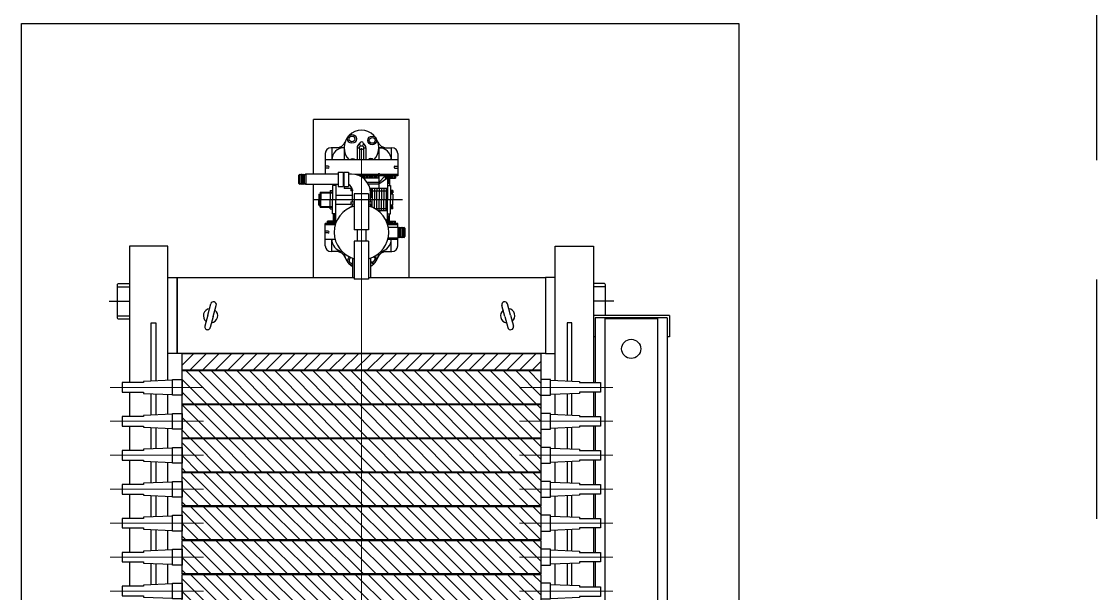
# Model space of a CAD drawing. Header units: millimetres. Extents: x 10462777 to 22643323, y 453826 to 1389191.
# Drawn here: x 11230684 to 11232931, y 624807 to 626003 of the extents above; entities that cross this region are included whole.
import ezdxf

# ---------------------------------------------------------------- set-up
doc = ezdxf.new("R2010")
doc.units = ezdxf.units.MM
doc.header["$LTSCALE"] = 200
doc.header["$MEASUREMENT"] = 0
doc.linetypes.add('CENTER', pattern=[2, 1.25, -0.25, 0.25, -0.25])
doc.linetypes.add('HIDDEN', pattern=[3.75, 2.5, -1.25])
doc.layers.get('0').update_dxf_attribs({"linetype": 'CONTINUOUS'})
for name, color, linetype in [('C', 1, 'CENTER'), ('CENTER', 1, 'CONTINUOUS'), ('DL', 2, 'CONTINUOUS'), ('frame', 7, 'CONTINUOUS'), ('NIPPLE', 3, 'CONTINUOUS'), ('PLATE 반장', 7, 'CONTINUOUS'), ('PLATE 전장', 6, 'CONTINUOUS'), ('SIDE BAR', 7, 'CONTINUOUS'), ('VOL', 7, 'CONTINUOUS'), ('물받이', 4, 'CONTINUOUS'), ('여판손잡이', 3, 'CONTINUOUS'), ('중판', 3, 'CONTINUOUS'), ('환봉', 2, 'CONTINUOUS')]:
    doc.layers.add(name, color=color, linetype=linetype)
doc.layers.add('중심선', color=1, linetype='CONTINUOUS', lineweight=9)
pattern_1 = [(315, (11231282.852, 703294.455), (13.258252, 13.258252), [])]

msp = doc.modelspace()

# ---------------------------------------------------------------- hatches: boundary and pattern name
at = {"layer": 'DL', "linetype": 'ByBlock', "lineweight": -2}
for points in [[(11231453.38641, 625663.27336), (11231453.38641, 625675.40936), (11231448.53201, 625675.40936), (11231448.53201, 625663.27336)], [(11231340.52161, 625597.95271), (11231335.66721, 625597.95271), (11231335.66721, 625585.81671), (11231340.52161, 625585.81671)], [(11231453.38641, 625597.95271), (11231453.38641, 625585.81671), (11231448.53201, 625585.81671), (11231448.53201, 625597.95271)]]:
    msp.add_hatch(color=2, dxfattribs=at).paths.add_polyline_path(points)
at = {"layer": 'PLATE 반장', "linetype": 'ByBlock', "ltscale": 5}
h = msp.add_hatch(dxfattribs=at)
h.set_pattern_fill('ANSI31', color=256, scale=150, angle=360, style=0)
h.set_pattern_definition([(45, (11231282.852, 703294.455), (-13.258252, 13.258252), [])])
h.paths.add_polyline_path([(11231394.42059, 625309.12618), (11231394.42059, 625274.12618), (11231769.42059, 625274.12618), (11231769.42059, 625309.12618)])
h.paths.add_polyline_path([(11231019.42059, 625309.12618), (11231019.42059, 625274.12618), (11231394.42059, 625274.12618), (11231394.42059, 625309.12618)])
at = {"layer": 'PLATE 전장', "linetype": 'ByBlock', "ltscale": 5}
h = msp.add_hatch(dxfattribs=at)
h.set_pattern_fill('ANSI31', scale=150, angle=270, style=0)
h.set_pattern_definition(pattern_1)
h.paths.add_polyline_path([(11231769.42059, 625203.12618), (11231769.42059, 625273.12618), (11231394.42059, 625273.12618), (11231394.42059, 625203.12618)])
h.paths.add_polyline_path([(11231394.42059, 625203.12618), (11231394.42059, 625273.12618), (11231019.42059, 625273.12618), (11231019.42059, 625203.12618)])
h = msp.add_hatch(dxfattribs=at)
h.set_pattern_fill('ANSI31', scale=150, angle=270, style=0)
h.set_pattern_definition(pattern_1)
h.paths.add_polyline_path([(11231769.42059, 625132.12618), (11231769.42059, 625202.12618), (11231394.42059, 625202.12618), (11231394.42059, 625132.12618)])
h.paths.add_polyline_path([(11231394.42059, 625132.12618), (11231394.42059, 625202.12618), (11231019.42059, 625202.12618), (11231019.42059, 625132.12618)])
h = msp.add_hatch(dxfattribs=at)
h.set_pattern_fill('ANSI31', scale=150, angle=270, style=0)
h.set_pattern_definition(pattern_1)
h.paths.add_polyline_path([(11231769.42059, 625061.12618), (11231769.42059, 625131.12618), (11231394.42059, 625131.12618), (11231394.42059, 625061.12618)])
h.paths.add_polyline_path([(11231394.42059, 625061.12618), (11231394.42059, 625131.12618), (11231019.42059, 625131.12618), (11231019.42059, 625061.12618)])
h = msp.add_hatch(dxfattribs=at)
h.set_pattern_fill('ANSI31', scale=150, angle=270, style=0)
h.set_pattern_definition([(315, (11231282.852, 703223.455), (13.258252, 13.258252), [])])
h.paths.add_polyline_path([(11231769.42059, 624990.12618), (11231769.42059, 625060.12618), (11231394.42059, 625060.12618), (11231394.42059, 624990.12618)])
h.paths.add_polyline_path([(11231394.42059, 624990.12618), (11231394.42059, 625060.12618), (11231019.42059, 625060.12618), (11231019.42059, 624990.12618)])
h = msp.add_hatch(dxfattribs=at)
h.set_pattern_fill('ANSI31', scale=150, angle=270, style=0)
h.set_pattern_definition([(315, (11231282.852, 703152.455), (13.258252, 13.258252), [])])
h.paths.add_polyline_path([(11231769.42059, 624919.12618), (11231769.42059, 624989.12618), (11231394.42059, 624989.12618), (11231394.42059, 624919.12618)])
h.paths.add_polyline_path([(11231394.42059, 624919.12618), (11231394.42059, 624989.12618), (11231019.42059, 624989.12618), (11231019.42059, 624919.12618)])
h = msp.add_hatch(dxfattribs=at)
h.set_pattern_fill('ANSI31', scale=150, angle=270, style=0)
h.set_pattern_definition([(315, (11231282.852, 703081.455), (13.258252, 13.258252), [])])
h.paths.add_polyline_path([(11231769.42059, 624848.12618), (11231769.42059, 624918.12618), (11231394.42059, 624918.12618), (11231394.42059, 624848.12618)])
h.paths.add_polyline_path([(11231394.42059, 624848.12618), (11231394.42059, 624918.12618), (11231019.42059, 624918.12618), (11231019.42059, 624848.12618)])
h = msp.add_hatch(dxfattribs=at)
h.set_pattern_fill('ANSI31', scale=150, angle=270, style=0)
h.set_pattern_definition([(315, (11231282.852, 703010.455), (13.258252, 13.258252), [])])
h.paths.add_polyline_path([(11231769.42059, 624777.12618), (11231769.42059, 624847.12618), (11231394.42059, 624847.12618), (11231394.42059, 624777.12618)])
h.paths.add_polyline_path([(11231394.42059, 624777.12618), (11231394.42059, 624847.12618), (11231019.42059, 624847.12618), (11231019.42059, 624777.12618)])

# ---------------------------------------------------------------- linework, layer by layer
at = {"color": 3, "linetype": 'HIDDEN'}
msp.add_line((11232931.32522, 626213.49936), (11232931.32522, 621248.70034), dxfattribs=at)
at = {"color": 7}
for p, q in [((11230683.60738, 625598.70034), (11230683.60738, 625998.70034)), ((11230683.60738, 625998.70034), (11232183.60738, 625998.70034)), ((11232183.60738, 625998.70034), (11232183.60738, 622498.70034)), ((11230683.60738, 622498.70034), (11230683.60738, 625598.70034))]:
    msp.add_line(p, q, dxfattribs=at)
for p, q in [((11231375.42059, 625508.38606), (11231375.42059, 625468.12618)), ((11231413.42059, 625508.38606), (11231413.42059, 625468.12618))]:
    msp.add_line(p, q)
at = {"layer": 'C', "color": 6, "linetype": 'ByBlock', "ltscale": 5}
for p, q in [((11231294.42059, 625684.12618), (11231294.42059, 625798.12618)), ((11231494.42059, 625798.12618), (11231294.42059, 625798.12618)), ((11231494.42059, 625468.12618), (11231494.42059, 625798.12618)), ((11231294.42059, 625468.12618), (11231294.42059, 625662.12618))]:
    msp.add_line(p, q, dxfattribs=at)
at = {"layer": 'CENTER', "ltscale": 5}
for p, q in [((11231293.57257, 625630.61303), (11231480.04424, 625630.61303)), ((11230867.02743, 625418.12618), (11230909.42059, 625418.12618)), ((11231921.81375, 625418.12618), (11231879.42059, 625418.12618))]:
    msp.add_line(p, q, dxfattribs=at)
at = {"layer": 'DL', "color": 2, "linetype": 'ByBlock', "lineweight": -2}
for p, q in [((11231318.67681, 625727.08218), (11231318.67681, 625684.12618)), ((11231358.01259, 625739.21818), (11231330.81281, 625739.21818)), ((11231332.63321, 625739.21818), (11231332.63321, 625713.63776)), ((11231358.01259, 625739.21818), (11231358.01259, 625713.63776)), ((11231385.42481, 625739.21818), (11231390.27921, 625739.21818)), ((11231385.42481, 625739.21818), (11231385.42481, 625713.63776)), ((11231390.27921, 625739.21818), (11231390.27921, 625713.63776)), ((11231398.77441, 625739.21818), (11231403.62881, 625739.21818)), ((11231398.77441, 625739.21818), (11231398.77441, 625713.63776)), ((11231403.62881, 625739.21818), (11231403.62881, 625713.63776)), ((11231430.82859, 625739.21818), (11231430.82859, 625713.63776)), ((11231431.04103, 625739.21818), (11231458.24081, 625739.21818)), ((11231456.42041, 625739.21818), (11231456.42041, 625713.63776)), ((11231470.37681, 625727.08218), (11231470.37681, 625680.26376)), ((11231470.37681, 625727.08218), (11231470.37681, 625680.26376)), ((11231470.37681, 625713.63776), (11231318.67681, 625713.63776)), ((11231324.74481, 625700.28816), (11231318.67681, 625700.28816)), ((11231464.30881, 625700.28816), (11231470.37681, 625700.28816)), ((11231324.74481, 625696.64736), (11231318.67681, 625696.64736)), ((11231429.52403, 625683.29776), (11231381.51918, 625683.29776)), ((11231470.37681, 625680.26376), (11231390.56921, 625680.26376)), ((11231393.31321, 625680.26376), (11231393.31321, 625678.82897)), ((11231395.74041, 625680.26376), (11231395.74041, 625677.31994)), ((11231430.82859, 625675.40936), (11231398.34773, 625675.40936)), ((11231398.77441, 625680.26376), (11231398.77441, 625675.40936)), ((11231401.80841, 625680.26376), (11231401.80841, 625675.40936)), ((11231404.84241, 625680.26376), (11231404.84241, 625675.40936)), ((11231407.87641, 625680.26376), (11231407.87641, 625675.40936)), ((11231410.91041, 625680.26376), (11231410.91041, 625675.40936)), ((11231413.94441, 625680.26376), (11231413.94441, 625675.40936)), ((11231416.97841, 625680.26376), (11231416.97841, 625675.40936)), ((11231420.01241, 625680.26376), (11231420.01241, 625675.40936)), ((11231423.04641, 625680.26376), (11231423.04641, 625675.40936)), ((11231426.08041, 625680.26376), (11231426.08041, 625675.40936)), ((11231429.11441, 625680.26376), (11231429.11441, 625675.40936)), ((11231429.52403, 625683.29776), (11231429.52403, 625680.26376)), ((11231430.82859, 625680.26376), (11231430.82859, 625654.17136)), ((11231444.28441, 625680.26376), (11231431.04103, 625666.30736)), ((11231448.53201, 625675.40936), (11231431.04103, 625663.27336)), ((11231432.55803, 625683.29776), (11231432.55803, 625680.26376)), ((11231470.37681, 625683.29776), (11231432.55803, 625683.29776)), ((11231444.28441, 625680.26376), (11231444.28441, 625675.40936)), ((11231444.28441, 625675.40936), (11231465.52241, 625675.40936)), ((11231445.80141, 625680.26376), (11231445.80141, 625675.40936)), ((11231447.31841, 625680.26376), (11231447.31841, 625675.40936)), ((11231448.53201, 625680.26376), (11231448.53201, 625630.61303)), ((11231450.35241, 625680.26376), (11231450.35241, 625675.40936)), ((11231453.38641, 625680.26376), (11231453.38641, 625675.40936)), ((11231453.38641, 625680.26376), (11231453.38641, 625660.23936)), ((11231454.90341, 625680.26376), (11231454.90341, 625675.40936)), ((11231456.42041, 625680.26376), (11231456.42041, 625675.40936)), ((11231459.45441, 625680.26376), (11231459.45441, 625675.40936)), ((11231462.48841, 625680.26376), (11231462.48841, 625675.40936)), ((11231464.00541, 625680.26376), (11231464.00541, 625675.40936)), ((11231464.30881, 625696.64736), (11231470.37681, 625696.64736)), ((11231465.52241, 625680.26376), (11231465.52241, 625675.40936)), ((11231340.52161, 625660.23936), (11231333.84681, 625660.23936)), ((11231333.84681, 625660.23936), (11231333.84681, 625630.61303)), ((11231335.66721, 625662.12618), (11231335.66721, 625660.23936)), ((11231340.52161, 625662.12618), (11231340.52161, 625630.61303)), ((11231358.01259, 625658.12618), (11231358.01259, 625654.17136)), ((11231374.67478, 625654.17136), (11231358.01259, 625654.17136)), ((11231372.34476, 625654.17136), (11231372.34476, 625649.31696)), ((11231373.86176, 625654.17136), (11231373.86176, 625649.31696)), ((11231430.82859, 625666.30736), (11231406.70715, 625666.30736)), ((11231430.82859, 625663.27336), (11231408.54018, 625663.27336)), ((11231448.53201, 625654.17136), (11231412.13873, 625654.17136)), ((11231413.67486, 625654.17136), (11231413.67486, 625649.31696)), ((11231415.19186, 625654.17136), (11231415.19186, 625649.31696)), ((11231415.49526, 625654.17136), (11231415.49526, 625634.89529)), ((11231416.70886, 625654.17136), (11231416.70886, 625630.61303)), ((11231421.56326, 625654.17136), (11231421.56326, 625630.61303)), ((11231426.41766, 625654.17136), (11231426.41766, 625649.31696)), ((11231431.27206, 625654.17136), (11231431.27206, 625630.61303)), ((11231436.12646, 625654.17136), (11231436.12646, 625630.61303)), ((11231440.98086, 625654.17136), (11231440.98086, 625630.61303)), ((11231445.83526, 625654.17136), (11231445.83526, 625630.61303)), ((11231448.53201, 625660.23936), (11231455.20681, 625660.23936)), ((11231455.20681, 625660.23936), (11231455.20681, 625630.61303)), ((11231305.32721, 625642.14223), (11231308.36121, 625642.14223)), ((11231305.32721, 625642.14223), (11231305.32721, 625630.61303)), ((11231305.32721, 625633.04023), (11231308.36121, 625633.04023)), ((11231305.32721, 625619.08383), (11231305.32721, 625630.61303)), ((11231308.36121, 625646.38983), (11231308.36121, 625630.61303)), ((11231308.36121, 625646.38983), (11231333.84681, 625646.38983)), ((11231308.36121, 625614.83623), (11231308.36121, 625630.61303)), ((11231308.96801, 625645.78303), (11231308.96801, 625630.61303)), ((11231308.96801, 625645.78303), (11231333.84681, 625645.78303)), ((11231308.96801, 625615.44303), (11231308.96801, 625630.61303)), ((11231309.57481, 625645.17623), (11231309.57481, 625630.61303)), ((11231309.57481, 625645.17623), (11231333.84681, 625645.17623)), ((11231309.57481, 625616.04983), (11231309.57481, 625630.61303)), ((11231328.99241, 625650.03063), (11231333.84681, 625650.03063)), ((11231328.99241, 625650.03063), (11231328.99241, 625630.61303)), ((11231328.99241, 625611.19543), (11231328.99241, 625630.61303)), ((11231333.84681, 625600.98671), (11231333.84681, 625630.61303)), ((11231340.52161, 625639.71503), (11231375.42059, 625639.71503)), ((11231340.52161, 625580.96231), (11231340.52161, 625630.61303)), ((11231375.42059, 625649.31696), (11231372.34476, 625649.31696)), ((11231375.37876, 625650.93288), (11231375.37876, 625649.31696)), ((11231413.08236, 625649.31696), (11231448.53201, 625649.31696)), ((11231416.70886, 625614.58791), (11231416.70886, 625630.61303)), ((11231421.56326, 625612.24878), (11231421.56326, 625630.61303)), ((11231426.41766, 625609.29807), (11231426.41766, 625649.31696)), ((11231431.27206, 625607.05471), (11231431.27206, 625630.61303)), ((11231436.12646, 625607.05471), (11231436.12646, 625630.61303)), ((11231440.98086, 625607.05471), (11231440.98086, 625630.61303)), ((11231445.83526, 625607.05471), (11231445.83526, 625630.61303)), ((11231448.53201, 625580.96231), (11231448.53201, 625630.61303)), ((11231460.06121, 625650.03063), (11231455.20681, 625650.03063)), ((11231460.06121, 625648.81703), (11231455.20681, 625648.81703)), ((11231460.06121, 625646.38983), (11231455.20681, 625646.38983)), ((11231460.06121, 625645.17623), (11231455.20681, 625645.17623)), ((11231460.06121, 625642.14223), (11231455.20681, 625642.14223)), ((11231455.20681, 625600.98671), (11231455.20681, 625630.61303)), ((11231460.06121, 625650.03063), (11231460.06121, 625645.17623)), ((11231460.06121, 625642.14223), (11231460.06121, 625630.61303)), ((11231460.06121, 625619.08383), (11231460.06121, 625630.61303)), ((11231305.32721, 625628.18583), (11231308.36121, 625628.18583)), ((11231305.32721, 625619.08383), (11231308.36121, 625619.08383)), ((11231308.36121, 625614.83623), (11231333.84681, 625614.83623)), ((11231308.96801, 625615.44303), (11231333.84681, 625615.44303)), ((11231309.57481, 625616.04983), (11231333.84681, 625616.04983)), ((11231328.99241, 625611.19543), (11231333.84681, 625611.19543)), ((11231340.52161, 625621.51103), (11231372.42059, 625621.51103)), ((11231415.49526, 625626.12618), (11231415.49526, 625626.33078)), ((11231415.49526, 625616.12618), (11231415.49526, 625621.12618)), ((11231422.18135, 625611.90911), (11231448.53201, 625611.90911)), ((11231460.06121, 625619.08383), (11231455.20681, 625619.08383)), ((11231460.06121, 625616.04983), (11231455.20681, 625616.04983)), ((11231460.06121, 625614.83623), (11231455.20681, 625614.83623)), ((11231460.06121, 625612.40903), (11231455.20681, 625612.40903)), ((11231460.06121, 625611.19543), (11231455.20681, 625611.19543)), ((11231460.06121, 625611.19543), (11231460.06121, 625616.04983)), ((11231323.53121, 625580.96231), (11231323.53121, 625585.81671)), ((11231342.57699, 625585.81671), (11231323.53121, 625585.81671)), ((11231325.04821, 625580.96231), (11231325.04821, 625585.81671)), ((11231326.56521, 625580.96231), (11231326.56521, 625585.81671)), ((11231329.59921, 625580.96231), (11231329.59921, 625585.81671)), ((11231332.63321, 625580.96231), (11231332.63321, 625585.81671)), ((11231340.52161, 625600.98671), (11231333.84681, 625600.98671)), ((11231334.15021, 625580.96231), (11231334.15021, 625585.81671)), ((11231335.66721, 625580.96231), (11231335.66721, 625600.98671)), ((11231340.52161, 625597.95271), (11231335.66721, 625597.95271)), ((11231338.70121, 625580.96231), (11231338.70121, 625585.81671)), ((11231340.52161, 625585.81671), (11231343.61122, 625587.96041)), ((11231341.73521, 625583.8805), (11231341.73521, 625585.81671)), ((11231358.01259, 625605.98342), (11231358.01259, 625607.05471)), ((11231359.34315, 625607.05471), (11231358.01259, 625607.05471)), ((11231448.53201, 625607.05471), (11231429.49803, 625607.05471)), ((11231430.82859, 625605.98342), (11231430.82859, 625607.05471)), ((11231448.53201, 625585.81671), (11231445.11316, 625588.18885)), ((11231446.26419, 625585.81671), (11231465.52241, 625585.81671)), ((11231447.31841, 625583.35871), (11231447.31841, 625585.81671)), ((11231448.53201, 625600.98671), (11231455.20681, 625600.98671)), ((11231450.35241, 625580.96231), (11231450.35241, 625585.81671)), ((11231453.38641, 625580.96231), (11231453.38641, 625600.98671)), ((11231453.38641, 625580.96231), (11231453.38641, 625585.81671)), ((11231454.90341, 625580.96231), (11231454.90341, 625585.81671)), ((11231456.42041, 625580.96231), (11231456.42041, 625585.81671)), ((11231459.45441, 625580.96231), (11231459.45441, 625585.81671)), ((11231462.48841, 625580.96231), (11231462.48841, 625585.81671)), ((11231464.00541, 625580.96231), (11231464.00541, 625585.81671)), ((11231465.52241, 625580.96231), (11231465.52241, 625585.81671)), ((11231318.67681, 625534.14389), (11231318.67681, 625580.96231)), ((11231340.62282, 625580.96231), (11231318.67681, 625580.96231)), ((11231339.65479, 625577.92831), (11231318.67681, 625577.92831)), ((11231324.74481, 625564.57871), (11231318.67681, 625564.57871)), ((11231470.37681, 625580.96231), (11231448.21836, 625580.96231)), ((11231470.37681, 625577.92831), (11231449.18639, 625577.92831)), ((11231470.37681, 625573.12618), (11231470.37681, 625580.96231)), ((11231470.37681, 625573.12618), (11231470.37681, 625580.96231)), ((11231324.74481, 625560.93791), (11231318.67681, 625560.93791)), ((11231339.30571, 625547.58831), (11231318.67681, 625547.58831)), ((11231332.63321, 625522.00789), (11231332.63321, 625547.58831)), ((11231470.37681, 625547.58831), (11231449.53547, 625547.58831)), ((11231456.42041, 625522.00789), (11231456.42041, 625547.58831)), ((11231470.37681, 625534.14389), (11231470.37681, 625551.12618)), ((11231470.37681, 625534.14389), (11231470.37681, 625551.12618)), ((11231353.92957, 625522.00789), (11231330.81281, 625522.00789)), ((11231434.91161, 625522.00789), (11231458.24081, 625522.00789))]:
    msp.add_line(p, q, dxfattribs=at)
at = {"layer": 'DL', "color": 0}
for p, q in [((11231346.04571, 625688.12618), (11231356.04571, 625688.12618)), ((11231346.04571, 625688.12618), (11231346.04571, 625658.12618)), ((11231346.04571, 625688.12618), (11231356.04571, 625688.12618)), ((11231346.04571, 625688.12618), (11231346.04571, 625658.12618)), ((11231356.04571, 625688.12618), (11231356.04571, 625658.12618)), ((11231356.04571, 625688.12618), (11231356.04571, 625658.12618)), ((11231357.5679, 625684.12618), (11231356.04571, 625684.12618)), ((11231357.5679, 625684.12618), (11231356.04571, 625684.12618)), ((11231357.5679, 625688.12618), (11231367.5679, 625688.12618)), ((11231357.5679, 625688.12618), (11231357.5679, 625658.12618)), ((11231357.5679, 625688.12618), (11231367.5679, 625688.12618)), ((11231357.5679, 625688.12618), (11231357.5679, 625658.12618)), ((11231367.5679, 625688.12618), (11231367.5679, 625658.12618)), ((11231367.5679, 625688.12618), (11231367.5679, 625658.12618)), ((11231373.42059, 625684.12618), (11231367.5679, 625684.12618)), ((11231373.42059, 625684.12618), (11231367.5679, 625684.12618)), ((11231346.04571, 625658.12618), (11231356.04571, 625658.12618)), ((11231346.04571, 625658.12618), (11231356.04571, 625658.12618)), ((11231357.5679, 625662.12618), (11231356.04571, 625662.12618)), ((11231357.5679, 625662.12618), (11231356.04571, 625662.12618)), ((11231357.5679, 625658.12618), (11231367.5679, 625658.12618)), ((11231357.5679, 625658.12618), (11231367.5679, 625658.12618)), ((11231375.42059, 625626.12618), (11231375.42059, 625650.36575)), ((11231375.42059, 625626.12618), (11231375.42059, 625650.36575)), ((11231379.42059, 625642.62618), (11231379.42059, 625567.62618)), ((11231409.42059, 625642.62618), (11231379.42059, 625642.62618)), ((11231379.42059, 625642.62618), (11231379.42059, 625567.62618)), ((11231409.42059, 625642.62618), (11231379.42059, 625642.62618)), ((11231409.42059, 625642.62618), (11231409.42059, 625567.62618)), ((11231409.42059, 625642.62618), (11231409.42059, 625567.62618)), ((11231413.42059, 625626.12618), (11231413.42059, 625644.12618)), ((11231413.42059, 625626.12618), (11231413.42059, 625644.12618)), ((11231372.42059, 625626.12618), (11231372.42059, 625621.12618)), ((11231372.42059, 625626.12618), (11231379.42059, 625626.12618)), ((11231372.42059, 625626.12618), (11231372.42059, 625621.12618)), ((11231372.42059, 625626.12618), (11231379.42059, 625626.12618)), ((11231379.42059, 625621.12618), (11231372.42059, 625621.12618)), ((11231379.42059, 625621.12618), (11231372.42059, 625621.12618)), ((11231372.42059, 625616.12618), (11231372.42059, 625614.70944)), ((11231376.1723, 625616.12618), (11231372.42059, 625616.12618)), ((11231375.42059, 625616.12618), (11231375.42059, 625621.12618)), ((11231375.42059, 625616.12618), (11231375.42059, 625621.12618)), ((11231409.42059, 625626.12618), (11231416.42059, 625626.12618)), ((11231409.42059, 625626.12618), (11231416.42059, 625626.12618)), ((11231416.42059, 625621.12618), (11231409.42059, 625621.12618)), ((11231416.42059, 625621.12618), (11231409.42059, 625621.12618)), ((11231416.42059, 625616.12618), (11231412.66888, 625616.12618)), ((11231416.42059, 625616.12618), (11231412.66888, 625616.12618)), ((11231413.42059, 625616.12618), (11231413.42059, 625621.12618)), ((11231413.42059, 625616.12618), (11231413.42059, 625621.12618)), ((11231416.42059, 625626.12618), (11231416.42059, 625621.12618)), ((11231416.42059, 625626.12618), (11231416.42059, 625621.12618)), ((11231416.42059, 625616.12618), (11231416.42059, 625614.70944)), ((11231416.42059, 625616.12618), (11231416.42059, 625614.70944)), ((11231409.42059, 625567.62618), (11231379.42059, 625567.62618)), ((11231409.42059, 625567.62618), (11231379.42059, 625567.62618)), ((11231385.42059, 625567.62618), (11231385.42059, 625544.12618)), ((11231385.42059, 625567.62618), (11231385.42059, 625544.12618)), ((11231403.42059, 625567.62618), (11231403.42059, 625544.12618)), ((11231403.42059, 625567.62618), (11231403.42059, 625544.12618)), ((11231379.42059, 625544.12618), (11231379.42059, 625464.12618)), ((11231409.42059, 625544.12618), (11231379.42059, 625544.12618)), ((11231379.42059, 625544.12618), (11231379.42059, 625464.12618)), ((11231409.42059, 625544.12618), (11231379.42059, 625544.12618)), ((11231409.42059, 625544.12618), (11231409.42059, 625464.12618)), ((11231409.42059, 625544.12618), (11231409.42059, 625464.12618)), ((11231409.42059, 625464.12618), (11231379.42059, 625464.12618)), ((11231409.42059, 625464.12618), (11231379.42059, 625464.12618))]:
    msp.add_line(p, q, dxfattribs=at)
at = {"layer": 'DL', "color": 2, "linetype": 'ByBlock', "lineweight": -2}
for centre, radius in [((11231374.62936, 625757.5687), 9.102), ((11231374.62936, 625757.5687), 6.068), ((11231394.52681, 625739.21818), 4.2476), ((11231416.93679, 625754.51681), 9.102), ((11231416.93679, 625754.51681), 6.068)]:
    msp.add_circle(centre, radius, dxfattribs=at)
for centre, radius, start, end in [((11231394.42059, 625739.21818), 36.408, 315.36367619, 224.63632381), ((11231342.9319, 625757.42218), 18.204, 270, 340.52877937), ((11231394.52681, 625739.21818), 9.102, 119.09456859, 180), ((11231394.34853, 625747.16366), 4.2476, 291.97206212, 250.59867639), ((11231394.52681, 625739.21818), 9.102, 0, 63.47616988), ((11231446.12172, 625757.42218), 18.204, 199.47122063, 270), ((11231330.81281, 625727.08218), 12.136, 90, 180), ((11231358.01259, 625713.49229), 25.72589, 90, 179.6760091), ((11231431.04103, 625713.49229), 25.72589, 0.3239909, 90), ((11231458.24081, 625727.08218), 12.136, 0, 90), ((11231324.74481, 625698.46776), 1.8204, 270, 90), ((11231376.15395, 625706.83105), 9.102, 48.40233324, 131.59766676), ((11231413.8876, 625707.21254), 9.102, 44.90333725, 135.09666275), ((11231464.30881, 625698.46776), 1.8204, 90, 270), ((11231358.01259, 625683.29776), 1.517, 107.04591641, 146.90084513), ((11231431.04103, 625683.29776), 1.517, 0, 180), ((11231415.29226, 625629.84242), 5.05694, 73.73210722, 111.72300509), ((11231415.29226, 625631.38364), 5.05694, 248.27699491, 286.26789278), ((11231324.74481, 625562.75831), 1.8204, 270, 90), ((11231358.01259, 625547.73378), 25.72589, 180.3239909, 260.00189942), ((11231431.04103, 625547.73378), 25.72589, 279.42220107, 359.6760091), ((11231330.81281, 625534.14389), 12.136, 180, 270), ((11231342.9319, 625503.80389), 18.204, 19.47122063, 90), ((11231394.42059, 625522.00789), 36.408, 186.17015353, 238.54267705), ((11231394.42059, 625522.00789), 36.408, 301.45732295, 353.82984647), ((11231446.12172, 625503.80389), 18.204, 90, 160.52877937), ((11231458.24081, 625534.14389), 12.136, 270, 0), ((11231374.62936, 625503.65736), 9.102, 126.32311136, 274.98697854), ((11231374.62936, 625503.65736), 6.068, 108.32017117, 277.49236101), ((11231416.93679, 625506.70925), 9.102, 247.27489731, 44.33662277), ((11231416.93679, 625506.70925), 6.068, 234.58705732, 52.37395107)]:
    msp.add_arc(centre, radius, start, end, dxfattribs=at)
at = {"layer": 'DL', "color": 0}
for centre, radius, start, end in [((11231373.42059, 625644.12618), 40, 0, 90), ((11231373.42059, 625644.12618), 40, 0, 90), ((11231361.58677, 625649.63053), 13.85334, 3.0422296, 64.42156789), ((11231361.58677, 625649.63053), 13.85334, 3.0422296, 64.42156789), ((11231394.42059, 625562.12618), 57, 105.2575233, 254.7424767), ((11231394.42059, 625562.12618), 57, 105.2575233, 254.7424767), ((11231394.42059, 625562.12618), 57, 285.2575233, 74.7424767), ((11231394.42059, 625562.12618), 57, 285.2575233, 74.7424767)]:
    msp.add_arc(centre, radius, start, end, dxfattribs=at)
at = {"layer": 'frame', "ltscale": 5}
for p, q in [((11230884.42059, 625448.62618), (11230909.42059, 625448.62618)), ((11231904.42059, 625448.62618), (11231879.42059, 625448.62618)), ((11230884.42059, 625387.62618), (11230909.42059, 625387.62618)), ((11231901.42059, 625388.62618), (11231879.42059, 625388.62618))]:
    msp.add_line(p, q, dxfattribs=at)
for points in [[(11230909.42059, 625380.62618), (11230887.42059, 625380.62618, -0.4142135624), (11230884.42059, 625383.62618), (11230884.42059, 625452.62618, -0.4142135624), (11230887.42059, 625455.62618), (11230909.42059, 625455.62618)], [(11231904.42059, 625388.62618), (11231904.42059, 625452.62618, 0.4142135624), (11231901.42059, 625455.62618), (11231879.42059, 625455.62618)]]:
    msp.add_lwpolyline(points, format="xyb", dxfattribs=at)
at = {"layer": 'NIPPLE', "ltscale": 5}
for p, q in [((11231265.92059, 625684.12618), (11231262.92059, 625681.12618)), ((11231265.92059, 625684.12618), (11231262.92059, 625681.12618)), ((11231262.92059, 625681.12618), (11231262.92059, 625665.12618)), ((11231262.92059, 625681.12618), (11231262.92059, 625665.12618)), ((11231265.92059, 625684.12618), (11231265.92059, 625662.12618)), ((11231268.92059, 625684.12618), (11231265.92059, 625681.12618)), ((11231265.92059, 625684.12618), (11231265.92059, 625662.12618)), ((11231268.92059, 625684.12618), (11231265.92059, 625681.12618)), ((11231268.92059, 625684.12618), (11231268.92059, 625662.12618)), ((11231271.92059, 625684.12618), (11231268.92059, 625681.12618)), ((11231268.92059, 625684.12618), (11231268.92059, 625662.12618)), ((11231271.92059, 625684.12618), (11231268.92059, 625681.12618)), ((11231271.92059, 625684.12618), (11231271.92059, 625662.12618)), ((11231274.92059, 625684.12618), (11231271.92059, 625681.12618)), ((11231271.92059, 625684.12618), (11231271.92059, 625662.12618)), ((11231274.92059, 625684.12618), (11231271.92059, 625681.12618)), ((11231274.92059, 625684.12618), (11231274.92059, 625662.12618)), ((11231277.92059, 625684.12618), (11231274.92059, 625681.12618)), ((11231274.92059, 625684.12618), (11231274.92059, 625662.12618)), ((11231277.92059, 625684.12618), (11231274.92059, 625681.12618)), ((11231346.04571, 625684.12618), (11231277.92059, 625684.12618)), ((11231277.92059, 625684.12618), (11231277.92059, 625662.12618)), ((11231346.04571, 625684.12618), (11231277.92059, 625684.12618)), ((11231277.92059, 625684.12618), (11231277.92059, 625662.12618)), ((11231277.92059, 625684.12618), (11231277.92059, 625662.12618)), ((11231265.92059, 625662.12618), (11231262.92059, 625665.12618)), ((11231265.92059, 625662.12618), (11231262.92059, 625665.12618)), ((11231268.92059, 625662.12618), (11231265.92059, 625665.12618)), ((11231268.92059, 625662.12618), (11231265.92059, 625665.12618)), ((11231271.92059, 625662.12618), (11231268.92059, 625665.12618)), ((11231271.92059, 625662.12618), (11231268.92059, 625665.12618)), ((11231274.92059, 625662.12618), (11231271.92059, 625665.12618)), ((11231274.92059, 625662.12618), (11231271.92059, 625665.12618)), ((11231277.92059, 625662.12618), (11231274.92059, 625665.12618)), ((11231277.92059, 625662.12618), (11231274.92059, 625665.12618)), ((11231346.04571, 625662.12618), (11231277.92059, 625662.12618)), ((11231346.04571, 625662.12618), (11231277.92059, 625662.12618)), ((11231450.34912, 625573.12618), (11231470.92059, 625573.12618)), ((11231450.34912, 625573.12618), (11231470.92059, 625573.12618)), ((11231470.92059, 625551.12618), (11231470.92059, 625573.12618)), ((11231470.92059, 625573.12618), (11231473.92059, 625570.12618)), ((11231470.92059, 625551.12618), (11231470.92059, 625573.12618)), ((11231470.92059, 625573.12618), (11231473.92059, 625570.12618)), ((11231473.92059, 625551.12618), (11231473.92059, 625573.12618)), ((11231473.92059, 625573.12618), (11231476.92059, 625570.12618)), ((11231473.92059, 625551.12618), (11231473.92059, 625573.12618)), ((11231473.92059, 625573.12618), (11231476.92059, 625570.12618)), ((11231476.92059, 625551.12618), (11231476.92059, 625573.12618)), ((11231476.92059, 625573.12618), (11231479.92059, 625570.12618)), ((11231476.92059, 625551.12618), (11231476.92059, 625573.12618)), ((11231476.92059, 625573.12618), (11231479.92059, 625570.12618)), ((11231479.92059, 625551.12618), (11231479.92059, 625573.12618)), ((11231479.92059, 625573.12618), (11231482.92059, 625570.12618)), ((11231479.92059, 625551.12618), (11231479.92059, 625573.12618)), ((11231479.92059, 625573.12618), (11231482.92059, 625570.12618)), ((11231482.92059, 625551.12618), (11231482.92059, 625573.12618)), ((11231482.92059, 625573.12618), (11231485.92059, 625570.12618)), ((11231482.92059, 625551.12618), (11231482.92059, 625573.12618)), ((11231482.92059, 625573.12618), (11231485.92059, 625570.12618)), ((11231485.92059, 625554.12618), (11231485.92059, 625570.12618)), ((11231485.92059, 625554.12618), (11231485.92059, 625570.12618)), ((11231450.34912, 625551.12618), (11231470.92059, 625551.12618)), ((11231450.34912, 625551.12618), (11231470.92059, 625551.12618)), ((11231470.92059, 625551.12618), (11231473.92059, 625554.12618)), ((11231470.92059, 625551.12618), (11231473.92059, 625554.12618)), ((11231473.92059, 625551.12618), (11231476.92059, 625554.12618)), ((11231473.92059, 625551.12618), (11231476.92059, 625554.12618)), ((11231476.92059, 625551.12618), (11231479.92059, 625554.12618)), ((11231476.92059, 625551.12618), (11231479.92059, 625554.12618)), ((11231479.92059, 625551.12618), (11231482.92059, 625554.12618)), ((11231479.92059, 625551.12618), (11231482.92059, 625554.12618)), ((11231482.92059, 625551.12618), (11231485.92059, 625554.12618)), ((11231482.92059, 625551.12618), (11231485.92059, 625554.12618))]:
    msp.add_line(p, q, dxfattribs=at)
at = {"layer": 'PLATE 반장', "linetype": 'ByBlock', "ltscale": 5}
msp.add_lwpolyline([(11231769.42059, 625309.12618), (11231769.42059, 625274.12618), (11231019.42059, 625274.12618), (11231019.42059, 625309.12618)], close=True, dxfattribs=at)
at = {"layer": 'PLATE 전장', "linetype": 'ByBlock', "ltscale": 5}
for points in [[(11231009.42059, 625468.12618), (11231009.42059, 625309.12618), (11230989.42059, 625309.12618), (11230989.42059, 625468.12618)], [(11231779.42059, 625468.12618), (11231779.42059, 625309.12618), (11231799.42059, 625309.12618), (11231799.42059, 625468.12618)], [(11231769.42059, 625273.12618), (11231769.42059, 625203.12618), (11231019.42059, 625203.12618), (11231019.42059, 625273.12618)], [(11231769.42059, 625202.12618), (11231769.42059, 625132.12618), (11231019.42059, 625132.12618), (11231019.42059, 625202.12618)], [(11231769.42059, 625060.12618), (11231769.42059, 624990.12618), (11231019.42059, 624990.12618), (11231019.42059, 625060.12618)], [(11231769.42059, 624989.12618), (11231769.42059, 624919.12618), (11231019.42059, 624919.12618), (11231019.42059, 624989.12618)], [(11231769.42059, 624918.12618), (11231769.42059, 624848.12618), (11231019.42059, 624848.12618), (11231019.42059, 624918.12618)], [(11231769.42059, 624847.12618), (11231769.42059, 624777.12618), (11231019.42059, 624777.12618), (11231019.42059, 624847.12618)]]:
    msp.add_lwpolyline(points, close=True, dxfattribs=at)
at = {"layer": 'PLATE 전장', "color": 7, "linetype": 'ByBlock', "ltscale": 5}
msp.add_lwpolyline([(11231769.42059, 625131.12618), (11231769.42059, 625061.12618), (11231019.42059, 625061.12618), (11231019.42059, 625131.12618)], close=True, dxfattribs=at)
at = {"layer": 'SIDE BAR', "linetype": 'ByBlock', "ltscale": 5}
for points in [[(11230989.42059, 625252.71634), (11230989.42059, 625533.12618), (11230909.42059, 625533.12618), (11230909.42059, 625248.12618)], [(11231799.42059, 625252.71634), (11231799.42059, 625533.12618), (11231879.42059, 625533.12618), (11231879.42059, 625248.12618)], [(11230909.42059, 625228.12618), (11230909.42059, 625177.12618)], [(11231879.42059, 625228.12618), (11231879.42059, 625177.12618)], [(11230989.42059, 625181.71634), (11230989.42059, 625223.53601)], [(11231799.42059, 625181.71634), (11231799.42059, 625223.53601)], [(11230909.42059, 625157.12618), (11230909.42059, 625106.12618)], [(11230989.42059, 625110.71634), (11230989.42059, 625152.53601)], [(11231799.42059, 625110.71634), (11231799.42059, 625152.53601)], [(11231879.42059, 625157.12618), (11231879.42059, 625106.12618)], [(11230909.42059, 625086.12618), (11230909.42059, 625035.12618)], [(11230989.42059, 625039.71634), (11230989.42059, 625081.53601)], [(11231799.42059, 625039.71634), (11231799.42059, 625081.53601)], [(11231879.42059, 625086.12618), (11231879.42059, 625035.12618)], [(11230909.42059, 625015.12618), (11230909.42059, 624964.12618)], [(11230989.42059, 624968.71634), (11230989.42059, 625010.53601)], [(11231799.42059, 624968.71634), (11231799.42059, 625010.53601)], [(11231879.42059, 625015.12618), (11231879.42059, 624964.12618)], [(11230909.42059, 624944.12618), (11230909.42059, 624893.12618)], [(11230989.42059, 624897.71634), (11230989.42059, 624939.53601)], [(11231799.42059, 624897.71634), (11231799.42059, 624939.53601)], [(11231879.42059, 624944.12618), (11231879.42059, 624893.12618)], [(11230909.42059, 624873.12618), (11230909.42059, 624822.12618)], [(11230989.42059, 624826.71634), (11230989.42059, 624868.53601)], [(11231799.42059, 624825.71634), (11231799.42059, 624868.53601)], [(11231879.42059, 624873.12618), (11231879.42059, 624821.12618)]]:
    msp.add_lwpolyline(points, dxfattribs=at)
at = {"layer": 'VOL', "color": 0}
for p, q in [((11231073.03862, 625389.37004), (11231079.25028, 625412.55226)), ((11231084.62973, 625386.26422), (11231090.84139, 625409.44644)), ((11231694.21145, 625386.26422), (11231687.99979, 625409.44644)), ((11231705.80256, 625389.37004), (11231699.5909, 625412.55226)), ((11231073.03862, 625389.37004), (11231066.82696, 625366.18782)), ((11231084.62973, 625386.26422), (11231078.41807, 625363.082)), ((11231694.21145, 625386.26422), (11231700.42311, 625363.082)), ((11231705.80256, 625389.37004), (11231712.01422, 625366.18782))]:
    msp.add_line(p, q, dxfattribs=at)
at = {"layer": 'VOL'}
msp.add_lwpolyline([(11231346.04571, 625665.87618), (11231345.99392, 625665.87618), (11231345.99392, 625663.79284), (11231346.04571, 625663.79284)], dxfattribs=at)
at = {"layer": 'VOL', "color": 0}
for centre, radius, start, end in [((11231085.04583, 625410.99935), 6, 344.99999996, 164.99999996), ((11231693.79535, 625410.99935), 6, 15.00000004, 195.00000004), ((11231078.83418, 625387.81713), 15, 98.57817846, 231.42182156), ((11231078.83418, 625387.81713), 15, 278.57817846, 51.42182156), ((11231700.007, 625387.81713), 15, 128.57817844, 261.42182154), ((11231700.007, 625387.81713), 15, 308.57817844, 81.42182154), ((11231072.62252, 625364.63491), 6, 164.99999996, 344.99999996), ((11231706.21866, 625364.63491), 6, 195.00000004, 15.00000004)]:
    msp.add_arc(centre, radius, start, end, dxfattribs=at)
at = {"layer": '물받이', "ltscale": 5}
for p, q in [((11232038.42059, 625388.62618), (11231879.42059, 625388.62618)), ((11231883.42059, 625383.62618), (11231883.42059, 625248.12618)), ((11232033.42059, 625383.62618), (11231883.42059, 625383.62618)), ((11231903.42059, 625383.62618), (11231903.42059, 623434.62618)), ((11232013.42059, 625383.62618), (11232013.42059, 623432.12618)), ((11232033.42059, 625383.62618), (11232033.42059, 623432.12618)), ((11232038.42059, 625388.62618), (11232038.42059, 625343.62618)), ((11232013.42059, 625381.12618), (11231903.42059, 625381.12618)), ((11231883.42059, 625343.62618), (11231879.42059, 625343.62618)), ((11232038.42059, 625343.62618), (11232033.42059, 625343.62618)), ((11231883.42059, 625228.12618), (11231883.42059, 625177.12618)), ((11231883.42059, 625157.12618), (11231883.42059, 625106.12618)), ((11231883.42059, 625086.12618), (11231883.42059, 625035.12618)), ((11231883.42059, 625015.12618), (11231883.42059, 624964.12618)), ((11231883.42059, 624944.12618), (11231883.42059, 624893.12618)), ((11231883.42059, 624873.12618), (11231883.42059, 624821.12618))]:
    msp.add_line(p, q, dxfattribs=at)
msp.add_circle((11231958.42059, 625318.62618), 20, dxfattribs=at)
at = {"layer": '여판손잡이', "ltscale": 5}
for points in [[(11230999.42059, 625253.12618), (11230938.42059, 625250.62618), (11230938.42059, 625248.12618), (11230894.42059, 625248.12618), (11230894.42059, 625228.12618), (11230938.42059, 625228.12618), (11230938.42059, 625225.62618), (11230999.42059, 625223.12618)], [(11231789.42059, 625253.12618), (11231850.42059, 625250.62618), (11231850.42059, 625248.12618), (11231894.42059, 625248.12618), (11231894.42059, 625228.12618), (11231850.42059, 625228.12618), (11231850.42059, 625225.62618), (11231789.42059, 625223.12618)], [(11230999.42059, 625182.12618), (11230938.42059, 625179.62618), (11230938.42059, 625177.12618), (11230894.42059, 625177.12618), (11230894.42059, 625157.12618), (11230938.42059, 625157.12618), (11230938.42059, 625154.62618), (11230999.42059, 625152.12618)], [(11231789.42059, 625182.12618), (11231850.42059, 625179.62618), (11231850.42059, 625177.12618), (11231894.42059, 625177.12618), (11231894.42059, 625157.12618), (11231850.42059, 625157.12618), (11231850.42059, 625154.62618), (11231789.42059, 625152.12618)], [(11230999.42059, 625111.12618), (11230938.42059, 625108.62618), (11230938.42059, 625106.12618), (11230894.42059, 625106.12618), (11230894.42059, 625086.12618), (11230938.42059, 625086.12618), (11230938.42059, 625083.62618), (11230999.42059, 625081.12618)], [(11231789.42059, 625111.12618), (11231850.42059, 625108.62618), (11231850.42059, 625106.12618), (11231894.42059, 625106.12618), (11231894.42059, 625086.12618), (11231850.42059, 625086.12618), (11231850.42059, 625083.62618), (11231789.42059, 625081.12618)], [(11230999.42059, 625040.12618), (11230938.42059, 625037.62618), (11230938.42059, 625035.12618), (11230894.42059, 625035.12618), (11230894.42059, 625015.12618), (11230938.42059, 625015.12618), (11230938.42059, 625012.62618), (11230999.42059, 625010.12618)], [(11231789.42059, 625040.12618), (11231850.42059, 625037.62618), (11231850.42059, 625035.12618), (11231894.42059, 625035.12618), (11231894.42059, 625015.12618), (11231850.42059, 625015.12618), (11231850.42059, 625012.62618), (11231789.42059, 625010.12618)], [(11230999.42059, 624969.12618), (11230938.42059, 624966.62618), (11230938.42059, 624964.12618), (11230894.42059, 624964.12618), (11230894.42059, 624944.12618), (11230938.42059, 624944.12618), (11230938.42059, 624941.62618), (11230999.42059, 624939.12618)], [(11231789.42059, 624969.12618), (11231850.42059, 624966.62618), (11231850.42059, 624964.12618), (11231894.42059, 624964.12618), (11231894.42059, 624944.12618), (11231850.42059, 624944.12618), (11231850.42059, 624941.62618), (11231789.42059, 624939.12618)], [(11230999.42059, 624898.12618), (11230938.42059, 624895.62618), (11230938.42059, 624893.12618), (11230894.42059, 624893.12618), (11230894.42059, 624873.12618), (11230938.42059, 624873.12618), (11230938.42059, 624870.62618), (11230999.42059, 624868.12618)], [(11231789.42059, 624898.12618), (11231850.42059, 624895.62618), (11231850.42059, 624893.12618), (11231894.42059, 624893.12618), (11231894.42059, 624873.12618), (11231850.42059, 624873.12618), (11231850.42059, 624870.62618), (11231789.42059, 624868.12618)], [(11230999.42059, 624827.12618), (11230938.42059, 624824.62618), (11230938.42059, 624822.12618), (11230894.42059, 624822.12618), (11230894.42059, 624802.12618), (11230938.42059, 624802.12618), (11230938.42059, 624799.62618), (11230999.42059, 624797.12618)], [(11231789.42059, 624826.12618), (11231850.42059, 624823.62618), (11231850.42059, 624821.12618), (11231894.42059, 624821.12618), (11231894.42059, 624801.12618), (11231850.42059, 624801.12618), (11231850.42059, 624798.62618), (11231789.42059, 624796.12618)]]:
    msp.add_lwpolyline(points, dxfattribs=at)
for points in [[(11231019.42059, 625254.62618), (11231019.42059, 625221.62618), (11230999.42059, 625221.62618), (11230999.42059, 625254.62618)], [(11231769.42059, 625254.62618), (11231769.42059, 625221.62618), (11231789.42059, 625221.62618), (11231789.42059, 625254.62618)], [(11231019.42059, 625183.62618), (11231019.42059, 625150.62618), (11230999.42059, 625150.62618), (11230999.42059, 625183.62618)], [(11231769.42059, 625183.62618), (11231769.42059, 625150.62618), (11231789.42059, 625150.62618), (11231789.42059, 625183.62618)], [(11231019.42059, 625112.62618), (11231019.42059, 625079.62618), (11230999.42059, 625079.62618), (11230999.42059, 625112.62618)], [(11231769.42059, 625112.62618), (11231769.42059, 625079.62618), (11231789.42059, 625079.62618), (11231789.42059, 625112.62618)], [(11231019.42059, 625041.62618), (11231019.42059, 625008.62618), (11230999.42059, 625008.62618), (11230999.42059, 625041.62618)], [(11231769.42059, 625041.62618), (11231769.42059, 625008.62618), (11231789.42059, 625008.62618), (11231789.42059, 625041.62618)], [(11231019.42059, 624970.62618), (11231019.42059, 624937.62618), (11230999.42059, 624937.62618), (11230999.42059, 624970.62618)], [(11231769.42059, 624970.62618), (11231769.42059, 624937.62618), (11231789.42059, 624937.62618), (11231789.42059, 624970.62618)], [(11231019.42059, 624899.62618), (11231019.42059, 624866.62618), (11230999.42059, 624866.62618), (11230999.42059, 624899.62618)], [(11231769.42059, 624899.62618), (11231769.42059, 624866.62618), (11231789.42059, 624866.62618), (11231789.42059, 624899.62618)], [(11231019.42059, 624828.62618), (11231019.42059, 624795.62618), (11230999.42059, 624795.62618), (11230999.42059, 624828.62618)], [(11231769.42059, 624828.62618), (11231769.42059, 624795.62618), (11231789.42059, 624795.62618), (11231789.42059, 624828.62618)]]:
    msp.add_lwpolyline(points, close=True, dxfattribs=at)
at = {"layer": '중심선', "color": 1, "linetype": 'CENTER', "ltscale": 100}
msp.add_line((11231394.42059, 625738.39497), (11231394.42059, 622625.49446), dxfattribs=at)
at = {"layer": '중심선', "color": 1, "linetype": 'CENTER', "ltscale": 5}
for p, q in [((11230869.1177, 625238.12618), (11231063.89943, 625238.12618)), ((11231919.72348, 625238.12618), (11231724.94175, 625238.12618)), ((11230869.1177, 625167.12618), (11231063.89943, 625167.12618)), ((11231919.72348, 625167.12618), (11231724.94175, 625167.12618)), ((11230869.1177, 625096.12618), (11231063.89943, 625096.12618)), ((11231919.72348, 625096.12618), (11231724.94175, 625096.12618)), ((11230869.1177, 625025.12618), (11231063.89943, 625025.12618)), ((11231919.72348, 625025.12618), (11231724.94175, 625025.12618)), ((11230869.1177, 624954.12618), (11231063.89943, 624954.12618)), ((11231919.72348, 624954.12618), (11231724.94175, 624954.12618)), ((11230869.1177, 624883.12618), (11231063.89943, 624883.12618)), ((11231919.72348, 624883.12618), (11231724.94175, 624883.12618)), ((11230869.1177, 624812.12618), (11231063.89943, 624812.12618)), ((11231919.72348, 624812.12618), (11231724.94175, 624812.12618))]:
    msp.add_line(p, q, dxfattribs=at)
at = {"layer": '중판', "linetype": 'ByBlock', "ltscale": 5}
msp.add_lwpolyline([(11231409.42059, 625468.12618), (11231779.42059, 625468.12618), (11231779.42059, 625309.12618), (11231009.42059, 625309.12618), (11231009.42059, 625468.12618), (11231379.42059, 625468.12618)], dxfattribs=at)
at = {"layer": '환봉', "linetype": 'ByBlock', "ltscale": 5}
for points in [[(11230954.42059, 625251.28191), (11230954.42059, 625373.12618), (11230964.42059, 625373.12618), (11230964.42059, 625251.69175)], [(11231834.42059, 625251.28191), (11231834.42059, 625373.12618), (11231824.42059, 625373.12618), (11231824.42059, 625251.69175)], [(11230954.42059, 625180.28191), (11230954.42059, 625224.97044)], [(11230964.42059, 625224.5606), (11230964.42059, 625180.69175)], [(11231824.42059, 625224.5606), (11231824.42059, 625180.69175)], [(11231834.42059, 625180.28191), (11231834.42059, 625224.97044)], [(11230954.42059, 625109.28191), (11230954.42059, 625153.97044)], [(11230964.42059, 625153.5606), (11230964.42059, 625109.69175)], [(11231824.42059, 625153.5606), (11231824.42059, 625109.69175)], [(11231834.42059, 625109.28191), (11231834.42059, 625153.97044)], [(11230954.42059, 625038.28191), (11230954.42059, 625082.97044)], [(11230964.42059, 625082.5606), (11230964.42059, 625038.69175)], [(11231824.42059, 625082.5606), (11231824.42059, 625038.69175)], [(11231834.42059, 625038.28191), (11231834.42059, 625082.97044)], [(11230954.42059, 624967.28191), (11230954.42059, 625011.97044)], [(11230964.42059, 625011.5606), (11230964.42059, 624967.69175)], [(11231824.42059, 625011.5606), (11231824.42059, 624967.69175)], [(11231834.42059, 624967.28191), (11231834.42059, 625011.97044)], [(11230954.42059, 624896.28191), (11230954.42059, 624940.97044)], [(11230964.42059, 624940.5606), (11230964.42059, 624896.69175)], [(11231824.42059, 624940.5606), (11231824.42059, 624896.69175)], [(11231834.42059, 624896.28191), (11231834.42059, 624940.97044)], [(11230954.42059, 624825.28191), (11230954.42059, 624869.97044)], [(11230964.42059, 624869.5606), (11230964.42059, 624825.69175)], [(11231824.42059, 624869.5606), (11231824.42059, 624824.69175)], [(11231834.42059, 624824.28191), (11231834.42059, 624869.97044)]]:
    msp.add_lwpolyline(points, dxfattribs=at)

doc.saveas('drawing.dxf')
